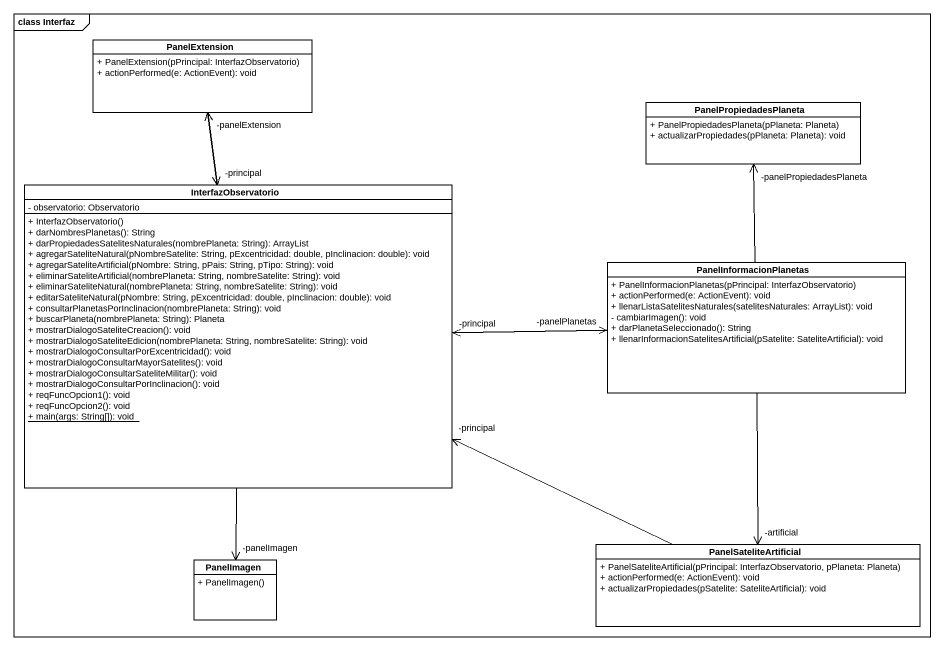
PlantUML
@startuml
mainframe class Interfaz
hide circle
hide empty members
skinparam classAttributeIconSize 0
class PanelExtension {
  + PanelExtension(pPrincipal: InterfazObservatorio)
  + actionPerformed(e: ActionEvent): void
}
class PanelPropiedadesPlaneta {
  + PanelPropiedadesPlaneta(pPlaneta: Planeta)
  + actualizarPropiedades(pPlaneta: Planeta): void
}
class InterfazObservatorio {
  - observatorio: Observatorio
  + InterfazObservatorio()
  + darNombresPlanetas(): String
  + darPropiedadesSatelitesNaturales(nombrePlaneta: String): ArrayList
  + agregarSateliteNatural(pNombreSatelite: String, pExcentricidad: double, pInclinacion: double): void
  + agregarSateliteArtificial(pNombre: String, pPais: String, pTipo: String): void
  + eliminarSateliteArtificial(nombrePlaneta: String, nombreSatelite: String): void
  + eliminarSateliteNatural(nombrePlaneta: String, nombreSatelite: String): void
  + editarSateliteNatural(pNombre: String, pExcentricidad: double, pInclinacion: double): void
  + consultarPlanetasPorInclinacion(nombrePlaneta: String): void
  + buscarPlaneta(nombrePlaneta: String): Planeta
  + mostrarDialogoSateliteCreacion(): void
  + mostrarDialogoSateliteEdicion(nombrePlaneta: String, nombreSatelite: String): void
  + mostrarDialogoConsultarPorExcentricidad(): void
  + mostrarDialogoConsultarMayorSatelites(): void
  + mostrarDialogoConsultarSateliteMilitar(): void
  + mostrarDialogoConsultarPorInclinacion(): void
  + reqFuncOpcion1(): void
  + reqFuncOpcion2(): void
  {static} + main(args: String[]): void
}
class PanelInformacionPlanetas {
  + PanelInformacionPlanetas(pPrincipal: InterfazObservatorio)
  + actionPerformed(e: ActionEvent): void
  + llenarListaSatelitesNaturales(satelitesNaturales: ArrayList): void
  - cambiarImagen(): void
  + darPlanetaSeleccionado(): String
  + llenarInformacionSatelitesArtificial(pSatelite: SateliteArtificial): void
}
class PanelImagen {
  + PanelImagen()
}
class PanelSateliteArtificial {
  + PanelSateliteArtificial(pPrincipal: InterfazObservatorio, pPlaneta: Planeta)
  + actionPerformed(e: ActionEvent): void
  + actualizarPropiedades(pSatelite: SateliteArtificial): void
}
PanelExtension --> "-principal" InterfazObservatorio
InterfazObservatorio -up-> "-panelExtension" PanelExtension
InterfazObservatorio -right-> "-panelPlanetas" PanelInformacionPlanetas
InterfazObservatorio --> "-panelImagen" PanelImagen
PanelInformacionPlanetas -up-> "-panelPropiedadesPlaneta" PanelPropiedadesPlaneta
PanelInformacionPlanetas -left-> "-principal" InterfazObservatorio
PanelInformacionPlanetas --> "-artificial" PanelSateliteArtificial
PanelSateliteArtificial -left-> "-principal" InterfazObservatorio
@enduml
